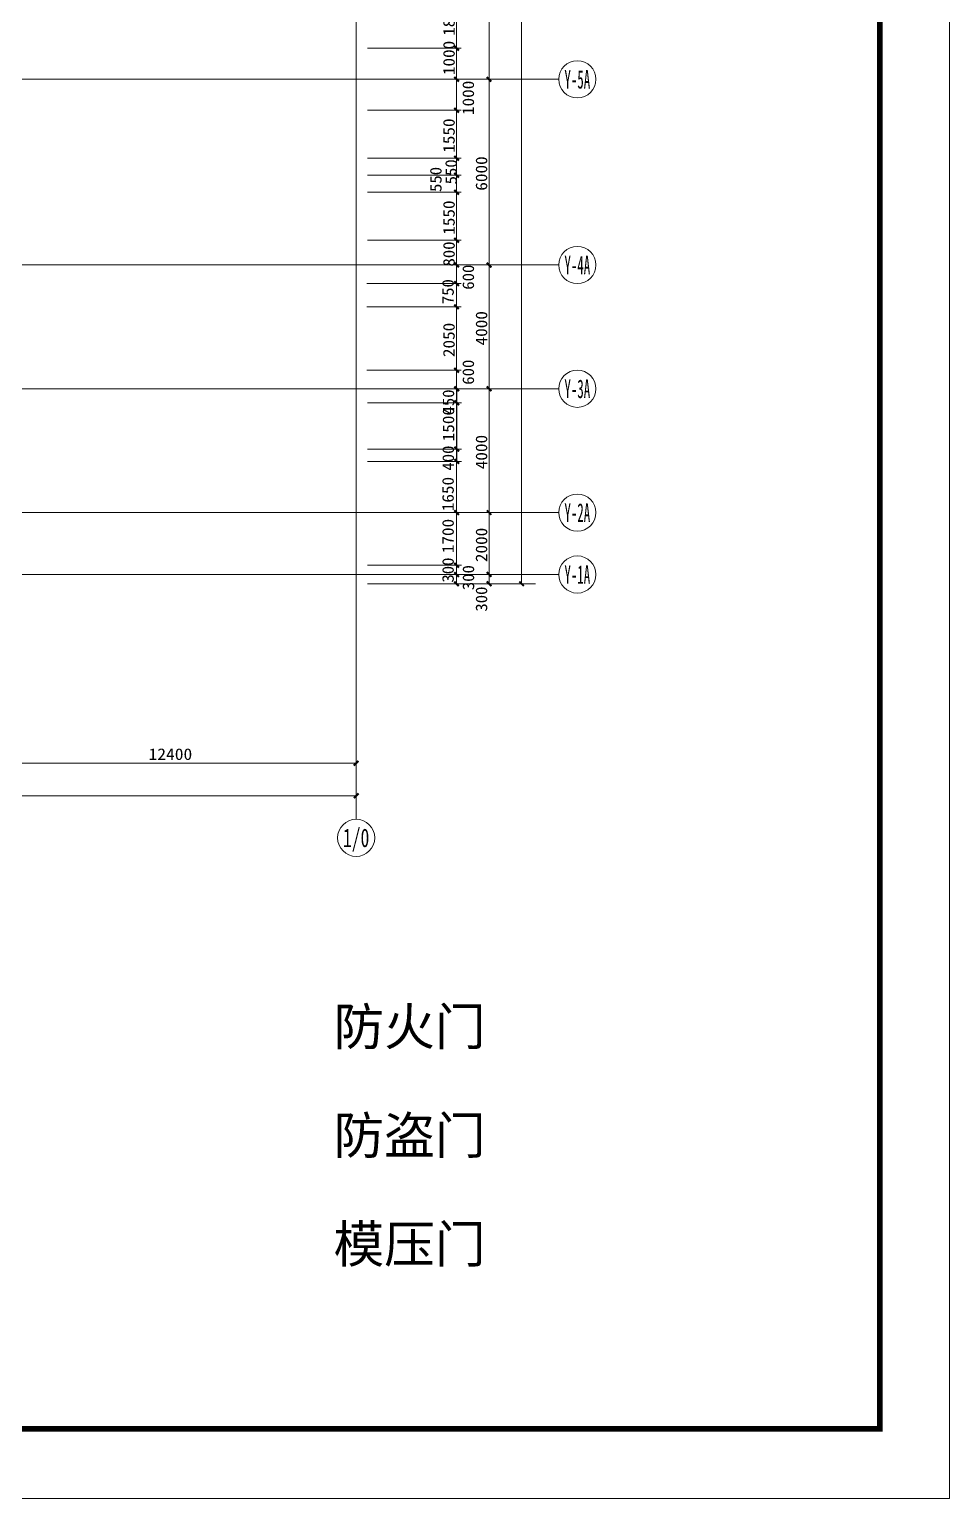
# Model space of a CAD drawing. Extents: x -307567 to 704339, y -10277 to 165507.
# Drawn here: x 181399 to 211123, y -10277 to 37192 of the extents above; entities that cross this region are included whole.
import ezdxf
from ezdxf.enums import TextEntityAlignment as Align

# ---------------------------------------------------------------- set-up
doc = ezdxf.new("R2010")
doc.units = 0
doc.header["$MEASUREMENT"] = 0
doc.layers.add('AXIS', color=7, linetype='CONTINUOUS', lineweight=5)
doc.layers.add('wode', color=250, linetype='CONTINUOUS', lineweight=0)
doc.styles.get("Standard").update_dxf_attribs({"font": 'txt', "height": 3})

msp = doc.modelspace()

# ---------------------------------------------------------------- linework, layer by layer
at = {"layer": 'AXIS', "color": 0}
msp.add_lwpolyline([(211123.29347, 165506.44355), (80863.18581, 165506.44355), (80863.18581, -10277.09273), (211123.29347, -10277.09273)], close=True, dxfattribs=at)
at = {"layer": 'AXIS', "color": 0, "const_width": 180.29081}
msp.add_lwpolyline([(208869.65839, 163252.80847), (83116.82089, 163252.80847), (83116.82089, -8023.45765), (208869.65839, -8023.45765)], close=True, dxfattribs=at)
at = {"layer": 'wode', "color": 0}
for p, q in [((197297.59998, 19280.57061), (197297.59998, 142429.04041)), ((191954.24636, 14532.32064), (191954.24636, 99322.83485)), ((195197.62623, 29580.44148), (195197.62623, 45580.24339)), ((195197.62623, 34580.37936), (195197.62623, 45580.24339)), ((196247.6131, 35580.36533), (196247.6131, 40580.30436)), ((192324.22464, 36580.35589), (195347.62435, 36580.35589)), ((192324.22464, 36580.35589), (195347.62435, 36580.35589)), ((195197.62623, 35580.36533), (118974.00627, 35580.36533)), ((192324.22464, 35580.36533), (195347.62435, 35580.36533)), ((192324.22464, 35580.36533), (195347.62435, 35580.36533)), ((198497.58498, 35580.36533), (195197.62623, 35580.36533)), ((196247.6131, 29580.44148), (196247.6131, 35580.36533)), ((192324.22464, 34580.37936), (195347.62435, 34580.37936)), ((195197.62623, 33030.39721), (195197.62623, 34580.37936)), ((192324.22464, 33030.39721), (195347.62435, 33030.39721)), ((195197.62623, 32480.40561), (195197.62623, 33030.39721)), ((192324.22464, 32480.40561), (195347.62435, 32480.40561)), ((195197.62623, 31930.41287), (195197.62623, 32480.40561)), ((192324.22464, 31930.41287), (195347.62435, 31930.41287)), ((195197.62623, 30380.43186), (195197.62623, 31930.41287)), ((192324.22464, 30380.43186), (195347.62435, 30380.43186)), ((195197.62623, 29580.44148), (195197.62623, 30380.43186)), ((195197.62623, 29580.44148), (118974.00627, 29580.44148)), ((192324.22464, 29580.44148), (195347.62435, 29580.44148)), ((195346.63559, 29580.44148), (193974.09416, 29580.44148)), ((195196.63747, 28978.97156), (195196.63747, 29580.44148)), ((198497.58498, 29580.44148), (195197.62623, 29580.44148)), ((195197.62623, 25580.49186), (195197.62623, 29580.44148)), ((196247.6131, 25580.49186), (196247.6131, 29580.44148)), ((195346.63559, 28978.97156), (192299.54234, 28978.97156)), ((195196.63747, 28228.98094), (195196.63747, 28978.97156)), ((195346.63559, 28228.98094), (192299.54234, 28228.98094)), ((195196.63747, 26178.62357), (195196.63747, 28228.98094)), ((195346.63559, 26178.62357), (192299.54234, 26178.62357)), ((195196.63747, 25580.49186), (195196.63747, 26178.62357)), ((195197.62623, 25580.49186), (118974.00627, 25580.49186)), ((195197.62623, 25580.49186), (118974.00627, 25580.49186)), ((195351.98221, 25580.49186), (192324.22464, 25580.49186)), ((195346.63559, 25580.49186), (193974.09416, 25580.49186)), ((198497.58498, 25580.49186), (195197.62623, 25580.49186)), ((198497.58498, 25580.49186), (195197.62623, 25580.49186)), ((195197.62623, 21580.54167), (195197.62623, 25580.49186)), ((195201.98408, 25130.49748), (195201.98408, 25580.49186)), ((196247.6131, 21580.54167), (196247.6131, 25580.49186)), ((195351.98221, 25130.49748), (192324.22464, 25130.49748)), ((195201.98408, 23430.51835), (195201.98408, 25130.49748)), ((195351.98221, 23630.51623), (192324.22464, 23630.51623)), ((195201.98408, 23230.52047), (195201.98408, 23630.51623)), ((195351.98221, 23230.52047), (192324.22464, 23230.52047)), ((195197.62623, 21580.54167), (118974.00627, 21580.5411)), ((198497.58498, 21580.54167), (195197.62623, 21580.54167)), ((195197.62623, 19580.56686), (195197.62623, 21580.54167)), ((196247.6131, 19580.56686), (196247.6131, 21580.54167)), ((195197.62623, 19580.56686), (154853.73355, 19580.56686)), ((195351.98221, 19880.56311), (192324.22464, 19880.56311)), ((195351.98221, 19580.56686), (192324.22464, 19580.56686)), ((198497.58498, 19580.56686), (195197.62623, 19580.56686)), ((195197.69947, 19580.56686), (195197.69947, 19280.57061)), ((195197.69947, 19580.56686), (195197.69947, 19280.57061)), ((196247.68634, 19580.56686), (196247.68634, 19280.57061)), ((195351.98221, 19280.57061), (192324.22464, 19280.57061)), ((194747.70509, 19280.57061), (197747.66759, 19280.57061)), ((191954.24636, 11672.82574), (191954.24636, 14532.32064)), ((179954.39636, 13482.33376), (191954.24636, 13482.33376)), ((130205.04264, 12432.34688), (191954.24636, 12432.34688))]:
    msp.add_line(p, q, dxfattribs=at)
at = {"layer": 'wode', "color": 0, "const_width": 67.49915}
for points in [[(195122.62716, 36655.35495), (195272.62529, 36505.35682)], [(195122.62716, 36655.35495), (195272.62529, 36505.35682)], [(195122.62716, 35655.3644), (195272.62529, 35505.36627)], [(195122.62716, 35655.3644), (195272.62529, 35505.36627)], [(196172.61404, 35655.3644), (196322.61216, 35505.36627)], [(195122.62716, 34655.37842), (195272.62529, 34505.3803)], [(195122.62716, 33105.39627), (195272.62529, 32955.39815)], [(195122.62716, 32555.40467), (195272.62529, 32405.40655)], [(195122.62716, 32005.41193), (195272.62529, 31855.4138)], [(195122.62716, 30455.43092), (195272.62529, 30305.4328)], [(195121.63841, 29655.44054), (195271.63653, 29505.44242)], [(195122.62716, 29655.44054), (195272.62529, 29505.44242)], [(195126.98502, 29655.44054), (195276.98315, 29505.44242)], [(196172.61404, 29655.44054), (196322.61216, 29505.44242)], [(195121.63841, 29053.97063), (195271.63653, 28903.9725)], [(195121.63841, 28303.98), (195271.63653, 28153.98188)], [(195121.63841, 26253.62264), (195271.63653, 26103.62451)], [(195121.63841, 25655.49092), (195271.63653, 25505.4928)], [(195126.98502, 25655.49092), (195276.98315, 25505.4928)], [(196172.61404, 25655.49092), (196322.61216, 25505.4928)], [(195126.98502, 25205.49655), (195276.98315, 25055.49842)], [(195126.98502, 23705.5153), (195276.98315, 23555.51717)], [(195126.98502, 23305.51953), (195276.98315, 23155.52141)], [(195122.62716, 21655.54073), (195272.62529, 21505.54261)], [(195122.62716, 21655.54073), (195272.62529, 21505.54261)], [(196172.61404, 21655.54073), (196322.61216, 21505.54261)], [(195124.27509, 19956.23794), (195274.27322, 19806.23981)], [(195122.62716, 19655.56592), (195272.62529, 19505.5678)], [(195122.62716, 19655.56592), (195272.62529, 19505.5678)], [(196172.61404, 19655.56592), (196322.61216, 19505.5678)], [(195122.70041, 19355.56967), (195272.69853, 19205.57155)], [(195122.70041, 19355.56967), (195272.69853, 19205.57155)], [(196172.68728, 19355.56967), (196322.68541, 19205.57155)], [(197222.60091, 19355.56967), (197372.59904, 19205.57155)], [(191879.2473, 13407.3347), (192029.24542, 13557.33282)], [(191879.2473, 12357.34782), (192029.24542, 12507.34595)]]:
    msp.add_lwpolyline(points, dxfattribs=at)
at = {"layer": 'wode', "color": 0}
for centre in [(199097.57748, 35580.36533), (199097.57748, 29580.44148), (199097.57748, 25580.49186), (199097.57748, 25580.49186), (199097.57748, 21580.54167), (199097.57748, 19580.56686), (191954.24636, 11072.83324)]:
    msp.add_circle(centre, 599.9925, dxfattribs=at)

# ---------------------------------------------------------------- texts
at = {"layer": 'AXIS', "color": 0, "char_height": 1200, "width": 8327.3438066, "attachment_point": 1}
for s, insert in [('{\\fSimHei|b0|i0|c134|p2;\\C5;防火门}', (191221.08201, 5574.91832)), ('{\\fSimHei|b0|i0|c134|p2;\\C5;防盗门}', (191221.08201, 2060.81669)), ('{\\fSimHei|b0|i0|c134|p2;\\C5;模压门}', (191221.08201, -1453.28494))]:
    msp.add_mtext(s, dxfattribs=dict(at, insert=insert))
at = {"layer": 'wode', "color": 0}
for s, width, p, p2 in [('1800', 0.986666, (195137.605, 36984.35017), (195137.605, 38094.33538)), ('1000', 1.044705, (195137.605, 35714.36482), (195137.605, 36824.35003)), ('1000', 1.044707, (195761.14457, 34424.38003), (195761.14457, 35534.36753)), ('1550', 0.934736, (195137.605, 33205.39807), (195137.605, 34315.38328)), ('550', 0.863999, (195207.62366, 32184.16755), (195207.62366, 32994.15651)), ('6000', 0.934737, (196187.59188, 31980.41148), (196187.59188, 33090.39783)), ('550', 0.864, (194713.2817, 31939.41239), (194713.2817, 32749.40249)), ('1550', 0.934737, (195137.605, 30555.42929), (195137.605, 31665.41565)), ('800', 0.925715, (195137.605, 29530.44287), (195137.605, 30340.43297)), ('600', 0.925715, (195761.62064, 28781.02215), (195761.62064, 29591.01225)), ('750', 0.864, (195106.62395, 28312.97952), (195106.62395, 29122.96963)), ('4000', 0.934737, (196187.59188, 26980.47474), (196187.59188, 28090.46109)), ('2050', 0.888, (195136.61625, 26603.80976), (195136.61625, 27713.79611)), ('600', 0.925715, (195761.62064, 25711.06045), (195761.62064, 26521.05055)), ('450', 0.864, (195120.42993, 24749.21715), (195120.42993, 25559.20726)), ('1500', 0.986667, (195121.49192, 23882.30828), (195121.49192, 24992.29464)), ('4000', 0.934737, (196187.59188, 22980.52398), (196187.59188, 24090.51033)), ('400', 0.925715, (195113.69173, 22936.24047), (195113.69173, 23746.23058)), ('1650', 0.934737, (195106.14788, 21623.66819), (195106.14788, 22733.65397)), ('1700', 0.986667, (195107.31974, 20268.09641), (195107.31974, 21378.08277)), ('2000', 0.934737, (196187.59188, 19980.56148), (196187.59188, 21090.54783)), ('300', 0.925714, (195107.31974, 19318.10619), (195107.31974, 20128.09572)), ('300', 0.925715, (195765.61229, 19073.49922), (195765.61229, 19883.48933)), ('300', 0.925715, (196187.70174, 18380.58186), (196187.70174, 19190.57196))]:
    msp.add_text(s, height=374.995313, rotation=90, dxfattribs=dict(at, width=width)).set_placement(p, p2, align=Align.FIT)
for s, height, width, p, p2 in [('Y-5A', 599.9925, 0.378412, (198681.31071, 35280.36908), (199513.80763, 35280.36908)), ('Y-4A', 599.9925, 0.378412, (198681.31071, 29280.44523), (199513.80763, 29280.44523)), ('Y-3A', 599.9925, 0.378412, (198681.31071, 25280.49561), (199513.80763, 25280.49561)), ('Y-3A', 599.9925, 0.378412, (198681.31071, 25280.49561), (199513.80763, 25280.49561)), ('Y-2A', 599.9925, 0.378412, (198681.31071, 21280.54542), (199513.80763, 21280.54542)), ('Y-1A', 599.9925, 0.416254, (198681.31071, 19280.57061), (199513.80763, 19280.57061)), ('12400', 374.995313, 0.940015, (185249.33749, 13587.33313), (186659.34184, 13587.33313)), ('1/0', 599.9925, 0.65425, (191529.00753, 10772.83699), (192379.5218, 10772.83699))]:
    msp.add_text(s, height=height, dxfattribs=dict(at, width=width)).set_placement(p, p2, align=Align.FIT)

doc.saveas('drawing.dxf')
